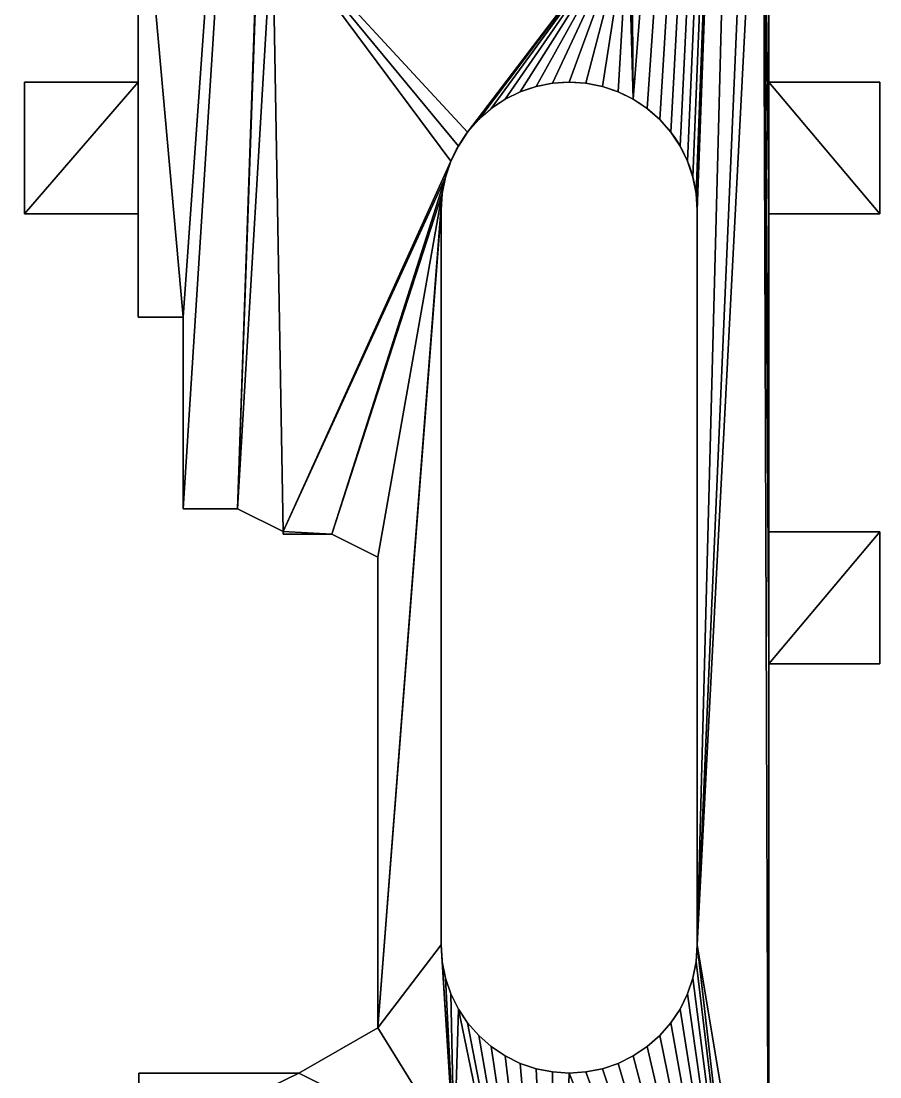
# Model space of a CAD drawing. Extents: x -38 to 88, y -5 to 280.
# Drawn here: x -38.3 to 38.8, y 42.6 to 137.4 of the extents above; entities that cross this region are included whole.
import ezdxf

# ---------------------------------------------------------------- set-up
doc = ezdxf.new("R2010")
doc.units = 0
doc.layers.get('0').update_dxf_attribs({"color": 13, "linetype": 'CONTINUOUS'})

# ---------------------------------------------------------------- blocks, each defined once
blk = doc.blocks.new('GROUP_2')
for p, q in [((10.51, 158.204, 0.004), (10.51, 134.258, 0.004)), ((10.51, 158.204, 7.484), (10.51, 134.258, 7.484)), ((67.15, 158.204, 0.004), (67.15, 134.258, 0.004)), ((67.15, 158.204, 7.484), (67.15, 134.258, 7.484)), ((0.292, 134.258, 0.004), (0.292, 122.449, 0.004)), ((0.292, 134.258, 0.004), (10.51, 134.258, 0.004)), ((0.292, 134.258, 7.484), (10.51, 134.258, 7.484)), ((0.292, 134.258, 7.484), (0.292, 122.449, 7.484)), ((0.292, 134.258, 0.004), (0.292, 134.258, 7.484)), ((10.51, 134.258, 0.004), (10.51, 134.258, 7.484)), ((46.256, 133.866, 0.004), (46.256, 133.866, 7.484)), ((47.731, 134.159, 0.004), (47.731, 134.159, 7.484)), ((49.232, 134.258, 0.004), (49.232, 134.258, 7.484)), ((50.733, 134.159, 0.004), (50.733, 134.159, 7.484)), ((52.208, 133.866, 0.004), (52.208, 133.866, 7.484)), ((67.15, 134.258, 0.004), (77.136, 134.258, 0.004)), ((67.15, 134.258, 7.484), (77.136, 134.258, 7.484)), ((67.15, 134.258, 0.004), (67.15, 134.258, 7.484)), ((77.136, 134.258, 0.004), (77.136, 122.449, 0.004)), ((77.136, 134.258, 7.484), (77.136, 122.449, 7.484)), ((77.136, 134.258, 0.004), (77.136, 134.258, 7.484)), ((43.482, 132.717, 0.004), (43.482, 132.717, 7.484)), ((44.831, 133.382, 0.004), (44.831, 133.382, 7.484)), ((53.633, 133.382, 0.004), (53.633, 133.382, 7.484)), ((54.982, 132.717, 0.004), (54.982, 132.717, 7.484)), ((42.231, 131.881, 0.004), (42.231, 131.881, 7.484)), ((56.233, 131.881, 0.004), (56.233, 131.881, 7.484)), ((41.1, 130.89, 0.004), (41.1, 130.89, 7.484)), ((57.364, 130.89, 0.004), (57.364, 130.89, 7.484)), ((40.108, 129.759, 0.004), (40.108, 129.759, 7.484)), ((58.356, 129.759, 0.004), (58.356, 129.759, 7.484)), ((39.273, 128.508, 0.004), (39.273, 128.508, 7.484)), ((59.191, 128.508, 0.004), (59.191, 128.508, 7.484)), ((38.607, 127.159, 0.004), (38.607, 127.159, 7.484)), ((59.857, 127.159, 0.004), (59.857, 127.159, 7.484)), ((38.124, 125.734, 0.004), (38.124, 125.734, 7.484)), ((60.34, 125.734, 0.004), (60.34, 125.734, 7.484)), ((37.83, 124.259, 0.004), (37.83, 124.259, 7.484)), ((60.634, 124.259, 0.004), (60.634, 124.259, 7.484)), ((0.292, 122.449, 0.004), (10.51, 122.449, 0.004)), ((0.292, 122.449, 7.484), (10.51, 122.449, 7.484)), ((0.292, 122.449, 0.004), (0.292, 122.449, 7.484)), ((10.51, 122.449, 0.004), (10.51, 113.172, 0.004)), ((10.51, 122.449, 7.484), (10.51, 113.172, 7.484)), ((10.51, 122.449, 0.004), (10.51, 122.449, 7.484)), ((37.732, 122.758, 0.004), (37.732, 56.812, 0.004)), ((37.732, 122.758, 7.484), (37.732, 56.812, 7.484)), ((37.732, 122.758, 0.004), (37.732, 122.758, 7.484)), ((60.732, 56.812, 0.004), (60.732, 122.758, 0.004)), ((60.732, 56.812, 7.484), (60.732, 122.758, 7.484)), ((60.732, 122.758, 0.004), (60.732, 122.758, 7.484)), ((77.136, 122.449, 0.004), (67.15, 122.449, 0.004)), ((67.15, 122.449, 0.004), (67.15, 93.907, 0.004)), ((77.136, 122.449, 7.484), (67.15, 122.449, 7.484)), ((67.15, 122.449, 7.484), (67.15, 93.907, 7.484)), ((67.15, 122.449, 0.004), (67.15, 122.449, 7.484)), ((77.136, 122.449, 0.004), (77.136, 122.449, 7.484)), ((14.565, 113.172, 0.004), (10.51, 113.172, 0.004)), ((14.565, 113.172, 7.484), (10.51, 113.172, 7.484)), ((10.51, 113.172, 0.004), (10.51, 113.172, 7.484)), ((14.565, 95.964, 0.004), (14.565, 113.172, 0.004)), ((14.565, 95.964, 7.484), (14.565, 113.172, 7.484)), ((14.565, 113.172, 0.004), (14.565, 113.172, 7.484)), ((19.442, 95.964, 0.004), (14.565, 95.964, 0.004)), ((19.442, 95.964, 7.484), (14.565, 95.964, 7.484)), ((14.565, 95.964, 0.004), (14.565, 95.964, 7.484)), ((23.552, 93.909, 0.004), (19.442, 95.964, 0.004)), ((23.552, 93.909, 7.484), (19.442, 95.964, 7.484)), ((19.442, 95.964, 0.004), (19.442, 95.964, 7.484)), ((23.552, 93.686, 0.004), (23.552, 93.909, 0.004)), ((23.552, 93.686, 7.484), (23.552, 93.909, 7.484)), ((23.552, 93.909, 0.004), (23.552, 93.909, 7.484)), ((67.15, 93.907, 0.004), (77.136, 93.907, 0.004)), ((67.15, 93.907, 7.484), (77.136, 93.907, 7.484)), ((67.15, 93.907, 0.004), (67.15, 93.907, 7.484)), ((77.136, 93.907, 0.004), (77.136, 82.056, 0.004)), ((77.136, 93.907, 7.484), (77.136, 82.056, 7.484)), ((77.136, 93.907, 0.004), (77.136, 93.907, 7.484)), ((27.899, 93.686, 0.004), (23.552, 93.686, 0.004)), ((27.899, 93.686, 7.484), (23.552, 93.686, 7.484)), ((23.552, 93.686, 0.004), (23.552, 93.686, 7.484)), ((32.052, 91.609, 0.004), (27.899, 93.686, 0.004)), ((32.052, 91.609, 7.484), (27.899, 93.686, 7.484)), ((27.899, 93.686, 0.004), (27.899, 93.686, 7.484)), ((32.052, 49.369, 0.004), (32.052, 91.609, 0.004)), ((32.052, 49.369, 7.484), (32.052, 91.609, 7.484)), ((32.052, 91.609, 0.004), (32.052, 91.609, 7.484)), ((77.136, 82.056, 0.004), (67.15, 82.056, 0.004)), ((67.15, 82.056, 0.004), (67.15, 18.132, 0.004)), ((77.136, 82.056, 7.484), (67.15, 82.056, 7.484)), ((67.15, 82.056, 7.484), (67.15, 18.132, 7.484)), ((67.15, 82.056, 0.004), (67.15, 82.056, 7.484)), ((77.136, 82.056, 0.004), (77.136, 82.056, 7.484)), ((37.732, 56.812, 0.004), (37.732, 56.812, 7.484)), ((60.732, 56.812, 0.004), (60.732, 56.812, 7.484)), ((37.83, 55.311, 0.004), (37.83, 55.311, 7.484)), ((60.634, 55.311, 0.004), (60.634, 55.311, 7.484)), ((38.124, 53.835, 0.004), (38.124, 53.835, 7.484)), ((60.34, 53.835, 0.004), (60.34, 53.835, 7.484)), ((38.607, 52.411, 0.004), (38.607, 52.411, 7.484)), ((59.857, 52.411, 0.004), (59.857, 52.411, 7.484)), ((39.273, 51.062, 0.004), (39.273, 51.062, 7.484)), ((59.191, 51.062, 0.004), (59.191, 51.062, 7.484)), ((24.952, 45.312, 0.004), (32.052, 49.369, 0.004)), ((24.952, 45.312, 7.484), (32.052, 49.369, 7.484)), ((32.052, 49.369, 0.004), (32.052, 49.369, 7.484)), ((40.108, 49.811, 0.004), (40.108, 49.811, 7.484)), ((58.356, 49.811, 0.004), (58.356, 49.811, 7.484)), ((41.1, 48.68, 0.004), (41.1, 48.68, 7.484)), ((57.364, 48.68, 0.004), (57.364, 48.68, 7.484)), ((42.231, 47.688, 0.004), (42.231, 47.688, 7.484)), ((56.233, 47.688, 0.004), (56.233, 47.688, 7.484)), ((43.482, 46.853, 0.004), (43.482, 46.853, 7.484)), ((54.982, 46.853, 0.004), (54.982, 46.853, 7.484)), ((44.831, 46.187, 0.004), (44.831, 46.187, 7.484)), ((46.256, 45.704, 0.004), (46.256, 45.704, 7.484)), ((52.208, 45.704, 0.004), (52.208, 45.704, 7.484)), ((53.633, 46.187, 0.004), (53.633, 46.187, 7.484)), ((10.57, 38.291, 0.004), (10.57, 45.312, 0.004)), ((10.57, 45.312, 0.004), (24.952, 45.312, 0.004)), ((10.57, 45.312, 7.484), (24.952, 45.312, 7.484)), ((10.57, 38.291, 7.484), (10.57, 45.312, 7.484)), ((10.57, 45.312, 0.004), (10.57, 45.312, 7.484)), ((24.952, 45.312, 0.004), (24.952, 45.312, 7.484)), ((47.731, 45.41, 0.004), (47.731, 45.41, 7.484)), ((49.232, 45.312, 0.004), (49.232, 45.312, 7.484)), ((50.733, 45.41, 0.004), (50.733, 45.41, 7.484))]:
    blk.add_line(p, q)
for points in [[(37.732, 122.758, 0.004), (37.83, 124.259, 0.004), (38.124, 125.734, 0.004), (38.607, 127.159, 0.004), (39.273, 128.508, 0.004), (40.108, 129.759, 0.004), (41.1, 130.89, 0.004), (42.231, 131.881, 0.004), (43.482, 132.717, 0.004), (44.831, 133.382, 0.004), (46.256, 133.866, 0.004), (47.731, 134.159, 0.004), (49.232, 134.258, 0.004), (50.733, 134.159, 0.004), (52.208, 133.866, 0.004), (53.633, 133.382, 0.004), (54.982, 132.717, 0.004), (56.233, 131.881, 0.004), (57.364, 130.89, 0.004), (58.356, 129.759, 0.004), (59.191, 128.508, 0.004), (59.857, 127.159, 0.004), (60.34, 125.734, 0.004), (60.634, 124.259, 0.004), (60.732, 122.758, 0.004)], [(37.732, 56.812, 0.004), (37.83, 55.311, 0.004), (38.124, 53.835, 0.004), (38.607, 52.411, 0.004), (39.273, 51.062, 0.004), (40.108, 49.811, 0.004), (41.1, 48.68, 0.004), (42.231, 47.688, 0.004), (43.482, 46.853, 0.004), (44.831, 46.187, 0.004), (46.256, 45.704, 0.004), (47.731, 45.41, 0.004), (49.232, 45.312, 0.004), (50.733, 45.41, 0.004), (52.208, 45.704, 0.004), (53.633, 46.187, 0.004), (54.982, 46.853, 0.004), (56.233, 47.688, 0.004), (57.364, 48.68, 0.004), (58.356, 49.811, 0.004), (59.191, 51.062, 0.004), (59.857, 52.411, 0.004), (60.34, 53.835, 0.004), (60.634, 55.311, 0.004), (60.732, 56.812, 0.004)], [(37.732, 56.812, 7.484), (37.83, 55.311, 7.484), (38.124, 53.835, 7.484), (38.607, 52.411, 7.484), (39.273, 51.062, 7.484), (40.108, 49.811, 7.484), (41.1, 48.68, 7.484), (42.231, 47.688, 7.484), (43.482, 46.853, 7.484), (44.831, 46.187, 7.484), (46.256, 45.704, 7.484), (47.731, 45.41, 7.484), (49.232, 45.312, 7.484), (50.733, 45.41, 7.484), (52.208, 45.704, 7.484), (53.633, 46.187, 7.484), (54.982, 46.853, 7.484), (56.233, 47.688, 7.484), (57.364, 48.68, 7.484), (58.356, 49.811, 7.484), (59.191, 51.062, 7.484), (59.857, 52.411, 7.484), (60.34, 53.835, 7.484), (60.634, 55.311, 7.484), (60.732, 56.812, 7.484)]]:
    blk.add_polyline3d(points)
at = {"extrusion": (-1.01627e-08, 6.53132e-08, -1)}
blk.add_arc((-49.232, 122.758, -7.484), 11.5, 0, 180, dxfattribs=at)
mesh = blk.add_polyface()
corners = [(27.899, 93.686, 0.004), (23.552, 93.686, 0.004), (23.552, 93.909, 0.004), (10.57, 18.131, 0.004), (0.546, 6.415, 0.004), (0.546, 18.131, 0.004), (10.57, 6.415, 0.004), (10.51, 134.258, 0.004), (0.292, 122.449, 0.004), (0.292, 134.258, 0.004), (10.51, 122.449, 0.004), (10.51, 158.204, 0.004), (10.51, 113.172, 0.004), (14.565, 113.172, 0.004), (9.996, 170.037, 0.004), (0.292, 158.204, 0.004), (0.292, 170.037, 0.004), (9.988, 206.011, 0.004), (0, 194.091, 0.004), (0, 206.011, 0.004), (9.988, 194.091, 0.004), (9.988, 237.183, 0.004), (0, 225.347, 0.004), (0, 237.183, 0.004), (9.988, 225.347, 0.004), (9.988, 272.935, 0.004), (0, 261.127, 0.004), (0, 272.935, 0.004), (9.988, 261.127, 0.004), (32.34, 282.383, 0.004), (9.988, 282.263, 0.004), (25.26, 263.375, 0.004), (14.565, 95.964, 0.004), (19.442, 95.964, 0.004), (22.601, 185.187, 0.004), (22.594, 148.709, 0.004), (29.444, 273.571, 0.004), (32.34, 277.839, 0.004), (24.952, 45.312, 0.004), (10.57, 38.291, 0.004), (10.57, 45.312, 0.004), (38.884, 38.291, 0.004), (32.052, 49.369, 0.004), (37.732, 56.812, 0.004), (37.83, 55.311, 0.004), (38.124, 53.835, 0.004), (38.607, 52.411, 0.004), (39.273, 51.062, 0.004), (38.884, 31.285, 0.004), (10.57, 31.285, 0.004), (10.57, 0.122, 0.004), (30.068, 8.814, 0.004), (48.028, 8.814, 0.004), (40.108, 49.811, 0.004), (41.1, 48.68, 0.004), (42.231, 47.688, 0.004), (43.482, 46.853, 0.004), (44.831, 46.187, 0.004), (46.256, 45.704, 0.004), (47.731, 45.41, 0.004), (49.232, 45.312, 0.004), (77.136, 93.907, 0.004), (67.15, 82.056, 0.004), (67.15, 93.907, 0.004), (77.136, 82.056, 0.004), (77.136, 18.132, 0.004), (67.265, 6.416, 0.004), (67.15, 18.132, 0.004), (77.136, 6.416, 0.004), (45.566, 0, 0.004), (45.566, 4.544, 0.004), (67.265, 0.122, 0.004), (50.733, 45.41, 0.004), (52.208, 45.704, 0.004), (53.633, 46.187, 0.004), (54.982, 46.853, 0.004), (56.233, 47.688, 0.004), (57.364, 48.68, 0.004), (58.356, 49.811, 0.004), (59.191, 51.062, 0.004), (59.857, 52.411, 0.004), (60.34, 53.835, 0.004), (60.634, 55.311, 0.004), (60.732, 56.812, 0.004), (66.636, 170.037, 0.004), (66.616, 194.116, 0.005), (67.15, 122.449, 0.004), (38.607, 127.159, 0.004), (39.273, 128.508, 0.004), (40.108, 129.759, 0.004), (54.536, 148.709, 0.004), (38.124, 125.734, 0.004), (37.83, 124.259, 0.004), (32.052, 91.609, 0.004), (37.732, 122.758, 0.004), (41.1, 130.89, 0.004), (42.231, 131.881, 0.004), (43.482, 132.717, 0.004), (44.831, 133.382, 0.004), (46.256, 133.866, 0.004), (47.731, 134.159, 0.004), (49.232, 134.258, 0.004), (50.733, 134.159, 0.004), (52.208, 133.866, 0.004), (53.633, 133.382, 0.004), (54.982, 132.717, 0.004), (54.544, 185.199, 0.005), (25.27, 228.189, 0.004), (38.157, 210.551, 0.004), (37.543, 213.646, 0.003), (39.921, 207.911, 0.004), (42.561, 206.147, 0.004), (45.66, 205.543, 0.004), (48.776, 206.159, 0.004), (51.404, 207.92, 0.004), (53.155, 210.56, 0.004), (53.764, 213.658, 0.004), (38.164, 216.757, 0.004), (50.158, 235.429, 0.004), (39.923, 219.389, 0.004), (42.558, 221.141, 0.004), (45.654, 221.766, 0.003), (48.759, 221.148, 0.003), (51.399, 219.384, 0.003), (50.18, 263.483), (47.4, 273.571, 0.004), (76.624, 272.935, 0.004), (66.628, 261.127, 0.004), (66.628, 272.935, 0.004), (76.624, 261.127, 0.004), (66.628, 282.263, 0.004), (44.94, 277.839, 0.004), (44.94, 282.383, 0.004), (53.158, 216.756, 0.003), (56.233, 131.881, 0.004), (57.364, 130.89, 0.004), (58.356, 129.759, 0.004), (59.191, 128.508, 0.004), (59.857, 127.159, 0.004), (60.34, 125.734, 0.004), (60.634, 124.259, 0.004), (60.732, 122.758, 0.004), (66.628, 215.623, 0.004), (66.628, 225.335, 0.004), (76.624, 215.623, 0.004), (76.624, 225.335, 0.004), (67.15, 158.204, 0.004), (77.136, 170.037, 0.004), (77.136, 158.204, 0.004), (67.15, 134.258, 0.004), (77.136, 122.449, 0.004), (77.136, 134.258, 0.004), (66.628, 205.971, 0.005), (76.624, 194.099, 0.005), (76.624, 205.971, 0.005), (32.965, 0, 0.004), (32.965, 4.544, 0.004)]
mesh.append_faces([[corners[k] for k in face] for face in [(3, 4, 5), (7, 8, 9), (14, 15, 16), (17, 18, 19), (21, 22, 23), (25, 26, 27), (29, 25, 30), (36, 29, 37), (38, 39, 40), (48, 3, 49), (62, 61, 64), (66, 65, 68), (52, 69, 70), (127, 126, 129), (130, 131, 132), (144, 143, 145), (146, 147, 148), (150, 149, 151), (153, 152, 154), (155, 51, 156)]], dxfattribs={"vtx0": -1})
mesh.append_faces([[corners[k] for k in face] for face in [(4, 3, 6), (8, 7, 10), (10, 11, 12), (12, 11, 13), (15, 14, 11), (18, 17, 20), (20, 17, 14), (22, 21, 24), (26, 25, 28), (28, 29, 21), (24, 31, 17), (13, 31, 32), (32, 31, 33), (39, 38, 41), (6, 48, 50), (51, 48, 52), (61, 62, 63), (65, 66, 67), (69, 52, 71), (84, 83, 85), (67, 84, 62), (63, 84, 86), (71, 67, 66), (87, 35, 88), (88, 35, 89), (0, 92, 93), (93, 92, 42), (89, 90, 95), (95, 90, 96), (96, 90, 97), (97, 90, 98), (98, 90, 99), (99, 90, 100), (100, 90, 101), (101, 90, 102), (102, 90, 103), (103, 90, 104), (104, 90, 105), (34, 107, 106), (107, 34, 31), (108, 107, 109), (117, 118, 119), (119, 118, 120), (120, 118, 121), (121, 118, 122), (122, 118, 123), (126, 127, 128), (131, 130, 125), (123, 130, 133), (133, 130, 116), (105, 130, 134), (134, 130, 135), (135, 130, 136), (136, 130, 137), (137, 130, 138), (138, 130, 139), (139, 130, 140), (140, 130, 141), (141, 130, 83), (142, 143, 144), (143, 128, 127), (86, 149, 150), (149, 86, 146), (85, 152, 153), (152, 85, 142)]], dxfattribs={"vtx0": -1, "vtx1": -1})
mesh.append_faces([[corners[k] for k in face] for face in [(25, 29, 28), (21, 29, 24), (24, 29, 31), (17, 31, 14), (14, 31, 11), (11, 31, 13), (33, 31, 34), (31, 29, 36), (41, 42, 43), (3, 48, 6), (50, 48, 51), (52, 41, 47), (71, 52, 60), (71, 83, 67), (67, 83, 84), (62, 84, 63), (2, 35, 87), (2, 91, 0), (106, 107, 108), (125, 130, 124), (124, 130, 123), (116, 130, 106), (106, 130, 105), (83, 130, 85), (85, 130, 142), (142, 130, 143), (84, 146, 86)]], dxfattribs={"vtx0": -1, "vtx1": -1, "vtx2": -1})
mesh.append_faces([[corners[k] for k in face] for face in [(10, 7, 11), (33, 34, 35), (41, 38, 42), (41, 43, 44), (41, 44, 45), (41, 45, 46), (41, 46, 47), (52, 48, 41), (52, 47, 53), (52, 53, 54), (52, 54, 55), (52, 55, 56), (52, 56, 57), (52, 57, 58), (52, 58, 59), (52, 59, 60), (71, 60, 72), (71, 72, 73), (71, 73, 74), (71, 74, 75), (71, 75, 76), (71, 76, 77), (71, 77, 78), (71, 78, 79), (71, 79, 80), (71, 80, 81), (71, 81, 82), (71, 82, 83), (35, 2, 33), (89, 35, 90), (2, 87, 91), (0, 91, 92), (42, 92, 94), (42, 94, 43), (105, 90, 106), (106, 108, 110), (106, 110, 111), (106, 111, 112), (106, 112, 113), (106, 113, 114), (106, 114, 115), (106, 115, 116), (107, 117, 109), (117, 107, 118), (123, 118, 124), (36, 124, 31), (124, 36, 125), (143, 130, 128), (146, 84, 147), (51, 155, 50)]], dxfattribs={"vtx0": -1, "vtx2": -1})
mesh.append_faces([[corners[k] for k in face] for face in [(0, 1, 2)]], dxfattribs={"vtx2": -1})
mesh = blk.add_polyface()
corners = [(10.57, 38.291, 7.484), (24.952, 45.312, 7.484), (10.57, 45.312, 7.484), (38.884, 38.291, 7.484), (32.052, 49.369, 7.484), (37.732, 56.812, 7.484), (37.83, 55.311, 7.484), (38.124, 53.835, 7.484), (38.607, 52.411, 7.484), (39.273, 51.062, 7.484), (0.292, 158.204, 7.484), (9.996, 170.037, 7.484), (0.292, 170.037, 7.484), (10.51, 158.204, 7.484), (0.292, 122.449, 7.484), (10.51, 134.258, 7.484), (0.292, 134.258, 7.484), (10.51, 122.449, 7.484), (10.51, 113.172, 7.484), (14.565, 113.172, 7.484), (0.546, 6.416, 7.484), (10.57, 18.131, 7.484), (0.546, 18.131, 7.484), (10.57, 6.416, 7.484), (27.899, 93.686, 7.484), (23.552, 93.909, 7.484), (23.552, 93.686, 7.484), (32.965, 0, 7.484), (30.068, 8.814, 7.484), (10.57, 0.122, 7.484), (32.965, 4.544, 7.484), (9.988, 194.091, 7.484), (0, 206.011, 7.484), (0, 194.091, 7.484), (9.988, 206.011, 7.484), (9.988, 225.347, 7.484), (9.988, 237.183, 7.484), (9.988, 261.127, 7.484), (9.988, 272.935, 7.484), (9.988, 282.263, 7.484), (25.26, 263.375, 7.484), (32.34, 282.383, 7.484), (14.565, 95.964, 7.484), (19.442, 95.964, 7.484), (22.601, 185.187, 7.484), (22.594, 148.709, 7.484), (29.444, 273.571, 7.484), (32.34, 277.839, 7.484), (0, 272.935, 7.484), (0, 261.127, 7.484), (0, 237.183, 7.484), (0, 225.347, 7.484), (50.18, 263.483, 7.48), (47.4, 273.571, 7.484), (25.27, 228.189, 7.484), (38.164, 216.757, 7.484), (50.158, 235.429, 7.484), (37.543, 213.646, 7.483), (39.923, 219.389, 7.484), (42.558, 221.141, 7.484), (45.654, 221.766, 7.483), (48.759, 221.148, 7.483), (51.399, 219.384, 7.483), (54.544, 185.199, 7.485), (38.157, 210.551, 7.484), (39.921, 207.911, 7.484), (42.561, 206.147, 7.484), (45.66, 205.543, 7.484), (48.776, 206.159, 7.484), (51.404, 207.92, 7.484), (53.155, 210.56, 7.484), (53.764, 213.658, 7.484), (38.607, 127.159, 7.484), (39.273, 128.508, 7.484), (40.108, 129.759, 7.484), (54.536, 148.709, 7.484), (38.124, 125.734, 7.484), (37.83, 124.259, 7.484), (32.052, 91.609, 7.484), (37.732, 122.758, 7.484), (41.1, 130.89, 7.484), (42.231, 131.881, 7.484), (43.482, 132.717, 7.484), (44.831, 133.382, 7.484), (46.256, 133.866, 7.484), (47.731, 134.159, 7.484), (49.232, 134.258, 7.484), (50.733, 134.159, 7.484), (52.208, 133.866, 7.484), (53.633, 133.382, 7.484), (54.982, 132.717, 7.484), (67.265, 0.122, 7.484), (45.566, 4.544, 7.484), (45.566, 0, 7.484), (48.028, 8.814, 7.484), (49.232, 45.312, 7.484), (50.733, 45.41, 7.484), (52.208, 45.704, 7.484), (53.633, 46.187, 7.484), (54.982, 46.853, 7.484), (56.233, 47.688, 7.484), (57.364, 48.68, 7.484), (58.356, 49.811, 7.484), (59.191, 51.062, 7.484), (59.857, 52.411, 7.484), (60.34, 53.835, 7.484), (60.634, 55.311, 7.484), (60.732, 56.812, 7.484), (67.15, 18.132, 7.484), (66.636, 170.037, 7.484), (66.616, 194.116, 7.485), (67.15, 82.056, 7.484), (67.15, 93.907, 7.484), (67.15, 122.449, 7.484), (67.265, 6.416, 7.484), (77.136, 18.132, 7.484), (77.136, 6.416, 7.484), (77.136, 93.907, 7.484), (77.136, 82.056, 7.484), (77.136, 122.449, 7.484), (67.15, 134.258, 7.484), (77.136, 134.258, 7.484), (67.15, 158.204, 7.484), (77.136, 170.037, 7.484), (77.136, 158.204, 7.484), (76.624, 194.099, 7.485), (66.628, 205.971, 7.485), (76.624, 205.971, 7.485), (76.624, 215.623, 7.484), (66.628, 225.335, 7.484), (66.628, 215.623, 7.484), (76.624, 225.335, 7.484), (76.624, 261.127, 7.484), (66.628, 272.935, 7.484), (66.628, 261.127, 7.484), (76.624, 272.935, 7.484), (44.94, 282.383, 7.484), (44.94, 277.839, 7.484), (66.628, 282.263, 7.484), (53.158, 216.756, 7.483), (56.233, 131.881, 7.484), (57.364, 130.89, 7.484), (58.356, 129.759, 7.484), (59.191, 128.508, 7.484), (59.857, 127.159, 7.484), (60.34, 125.734, 7.484), (60.634, 124.259, 7.484), (60.732, 122.758, 7.484), (38.884, 31.286, 7.484), (10.57, 31.286, 7.484), (40.108, 49.811, 7.484), (41.1, 48.68, 7.484), (42.231, 47.688, 7.484), (43.482, 46.853, 7.484), (44.831, 46.187, 7.484), (46.256, 45.704, 7.484), (47.731, 45.41, 7.484)]
mesh.append_faces([[corners[k] for k in face] for face in [(0, 1, 2), (10, 11, 12), (14, 15, 16), (20, 21, 22), (24, 25, 26), (28, 27, 30), (31, 32, 33), (41, 46, 47), (37, 48, 49), (35, 50, 51), (91, 92, 93), (115, 114, 116), (117, 111, 118), (120, 119, 121), (123, 122, 124), (126, 125, 127), (129, 128, 131), (133, 132, 135), (53, 136, 137), (21, 148, 149)]], dxfattribs={"vtx0": -1})
mesh.append_faces([[corners[k] for k in face] for face in [(1, 3, 4), (5, 3, 6), (6, 3, 7), (7, 3, 8), (8, 3, 9), (15, 18, 13), (27, 28, 29), (32, 31, 34), (34, 11, 35), (36, 11, 37), (38, 11, 39), (39, 40, 41), (44, 43, 45), (48, 37, 38), (50, 35, 36), (52, 46, 40), (46, 52, 53), (54, 55, 56), (55, 54, 57), (56, 62, 52), (64, 63, 65), (65, 63, 66), (66, 63, 67), (67, 63, 68), (68, 63, 69), (69, 63, 70), (70, 63, 71), (25, 45, 43), (45, 74, 75), (72, 25, 76), (76, 24, 77), (77, 4, 79), (79, 4, 5), (75, 90, 63), (92, 91, 94), (95, 91, 96), (96, 91, 97), (97, 91, 98), (98, 91, 99), (99, 91, 100), (100, 91, 101), (101, 91, 102), (102, 91, 103), (103, 91, 104), (104, 91, 105), (105, 91, 106), (106, 91, 107), (119, 120, 113), (109, 122, 123), (122, 113, 120), (125, 126, 110), (128, 129, 130), (132, 133, 134), (136, 53, 138), (130, 110, 126), (138, 134, 133), (148, 94, 3), (9, 94, 150), (150, 94, 151), (151, 94, 152), (152, 94, 153), (153, 94, 154), (154, 94, 155), (155, 94, 156), (156, 94, 95)]], dxfattribs={"vtx0": -1, "vtx1": -1})
mesh.append_faces([[corners[k] for k in face] for face in [(4, 3, 5), (35, 11, 36), (37, 11, 38), (39, 11, 40), (40, 11, 13), (40, 13, 19), (40, 43, 44), (41, 40, 46), (54, 63, 64), (45, 25, 72), (76, 25, 24), (94, 91, 95), (107, 91, 108), (107, 108, 109), (109, 111, 112), (122, 109, 113), (138, 53, 52), (138, 52, 62), (138, 71, 63), (138, 63, 90), (138, 107, 110), (138, 110, 130), (138, 130, 129), (148, 21, 23), (148, 29, 28), (3, 94, 9)]], dxfattribs={"vtx0": -1, "vtx1": -1, "vtx2": -1})
mesh.append_faces([[corners[k] for k in face] for face in [(1, 0, 3), (11, 10, 13), (15, 14, 17), (15, 17, 18), (13, 18, 19), (21, 20, 23), (34, 31, 11), (40, 19, 42), (40, 42, 43), (56, 55, 58), (56, 58, 59), (56, 59, 60), (56, 60, 61), (56, 61, 62), (44, 54, 40), (54, 44, 63), (54, 64, 57), (45, 72, 73), (45, 73, 74), (77, 24, 78), (77, 78, 4), (75, 74, 80), (75, 80, 81), (75, 81, 82), (75, 82, 83), (75, 83, 84), (75, 84, 85), (75, 85, 86), (75, 86, 87), (75, 87, 88), (75, 88, 89), (75, 89, 90), (107, 109, 110), (109, 108, 111), (109, 112, 113), (108, 91, 114), (114, 115, 108), (111, 117, 112), (138, 62, 139), (138, 139, 71), (138, 90, 140), (138, 140, 141), (138, 141, 142), (138, 142, 143), (138, 143, 144), (138, 144, 145), (138, 145, 146), (138, 146, 147), (138, 147, 107), (138, 129, 134), (148, 23, 29), (148, 28, 94)]], dxfattribs={"vtx0": -1, "vtx2": -1})
mesh = blk.add_polyface()
corners = [(10.51, 134.258, 7.484), (10.51, 158.204, 0.004), (10.51, 134.258, 0.004), (10.51, 158.204, 7.484)]
mesh.append_faces([[corners[k] for k in face] for face in [(0, 1, 2), (1, 0, 3)]], dxfattribs={"vtx0": -1})
mesh = blk.add_polyface()
corners = [(67.15, 158.204, 0.004), (67.15, 134.258, 7.484), (67.15, 134.258, 0.004), (67.15, 158.204, 7.484)]
mesh.append_faces([[corners[k] for k in face] for face in [(0, 1, 2), (1, 0, 3)]], dxfattribs={"vtx0": -1})
mesh = blk.add_polyface()
corners = [(0.292, 134.258, 0.004), (10.51, 134.258, 7.484), (10.51, 134.258, 0.004), (0.292, 134.258, 7.484)]
mesh.append_faces([[corners[k] for k in face] for face in [(0, 1, 2), (1, 0, 3)]], dxfattribs={"vtx0": -1})
mesh = blk.add_polyface()
corners = [(0.292, 122.449, 7.484), (0.292, 134.258, 0.004), (0.292, 122.449, 0.004), (0.292, 134.258, 7.484)]
mesh.append_faces([[corners[k] for k in face] for face in [(0, 1, 2), (1, 0, 3)]], dxfattribs={"vtx0": -1})
mesh = blk.add_polyface()
corners = [(46.256, 133.866, 0.004), (44.831, 133.382, 7.484), (44.831, 133.382, 0.004), (46.256, 133.866, 7.484)]
mesh.append_faces([[corners[k] for k in face] for face in [(0, 1, 2), (1, 0, 3)]], dxfattribs={"vtx0": -1})
mesh = blk.add_polyface()
corners = [(47.731, 134.159, 0.004), (46.256, 133.866, 7.484), (46.256, 133.866, 0.004), (47.731, 134.159, 7.484)]
mesh.append_faces([[corners[k] for k in face] for face in [(0, 1, 2), (1, 0, 3)]], dxfattribs={"vtx0": -1})
mesh = blk.add_polyface()
corners = [(49.232, 134.258, 7.484), (47.731, 134.159, 0.004), (49.232, 134.258, 0.004), (47.731, 134.159, 7.484)]
mesh.append_faces([[corners[k] for k in face] for face in [(0, 1, 2), (1, 0, 3)]], dxfattribs={"vtx0": -1})
mesh = blk.add_polyface()
corners = [(50.733, 134.159, 7.484), (49.232, 134.258, 0.004), (50.733, 134.159, 0.004), (49.232, 134.258, 7.484)]
mesh.append_faces([[corners[k] for k in face] for face in [(0, 1, 2), (1, 0, 3)]], dxfattribs={"vtx0": -1})
mesh = blk.add_polyface()
corners = [(52.208, 133.866, 7.484), (50.733, 134.159, 0.004), (52.208, 133.866, 0.004), (50.733, 134.159, 7.484)]
mesh.append_faces([[corners[k] for k in face] for face in [(0, 1, 2), (1, 0, 3)]], dxfattribs={"vtx0": -1})
mesh = blk.add_polyface()
corners = [(53.633, 133.382, 7.484), (52.208, 133.866, 0.004), (53.633, 133.382, 0.004), (52.208, 133.866, 7.484)]
mesh.append_faces([[corners[k] for k in face] for face in [(0, 1, 2), (1, 0, 3)]], dxfattribs={"vtx0": -1})
mesh = blk.add_polyface()
corners = [(67.15, 134.258, 7.484), (77.136, 134.258, 0.004), (67.15, 134.258, 0.004), (77.136, 134.258, 7.484)]
mesh.append_faces([[corners[k] for k in face] for face in [(0, 1, 2), (1, 0, 3)]], dxfattribs={"vtx0": -1})
mesh = blk.add_polyface()
corners = [(77.136, 134.258, 0.004), (77.136, 122.449, 7.484), (77.136, 122.449, 0.004), (77.136, 134.258, 7.484)]
mesh.append_faces([[corners[k] for k in face] for face in [(0, 1, 2), (1, 0, 3)]], dxfattribs={"vtx0": -1})
mesh = blk.add_polyface()
corners = [(43.482, 132.717, 0.004), (42.231, 131.881, 7.484), (42.231, 131.881, 0.004), (43.482, 132.717, 7.484)]
mesh.append_faces([[corners[k] for k in face] for face in [(0, 1, 2), (1, 0, 3)]], dxfattribs={"vtx0": -1})
mesh = blk.add_polyface()
corners = [(44.831, 133.382, 0.004), (43.482, 132.717, 7.484), (43.482, 132.717, 0.004), (44.831, 133.382, 7.484)]
mesh.append_faces([[corners[k] for k in face] for face in [(0, 1, 2), (1, 0, 3)]], dxfattribs={"vtx0": -1})
mesh = blk.add_polyface()
corners = [(54.982, 132.717, 7.484), (53.633, 133.382, 0.004), (54.982, 132.717, 0.004), (53.633, 133.382, 7.484)]
mesh.append_faces([[corners[k] for k in face] for face in [(0, 1, 2), (1, 0, 3)]], dxfattribs={"vtx0": -1})
mesh = blk.add_polyface()
corners = [(56.233, 131.881, 7.484), (54.982, 132.717, 0.004), (56.233, 131.881, 0.004), (54.982, 132.717, 7.484)]
mesh.append_faces([[corners[k] for k in face] for face in [(0, 1, 2), (1, 0, 3)]], dxfattribs={"vtx0": -1})
mesh = blk.add_polyface()
corners = [(42.231, 131.881, 0.004), (41.1, 130.89, 7.484), (41.1, 130.89, 0.004), (42.231, 131.881, 7.484)]
mesh.append_faces([[corners[k] for k in face] for face in [(0, 1, 2), (1, 0, 3)]], dxfattribs={"vtx0": -1})
mesh = blk.add_polyface()
corners = [(57.364, 130.89, 7.484), (56.233, 131.881, 0.004), (57.364, 130.89, 0.004), (56.233, 131.881, 7.484)]
mesh.append_faces([[corners[k] for k in face] for face in [(0, 1, 2), (1, 0, 3)]], dxfattribs={"vtx0": -1})
mesh = blk.add_polyface()
corners = [(41.1, 130.89, 0.004), (40.108, 129.759, 7.484), (40.108, 129.759, 0.004), (41.1, 130.89, 7.484)]
mesh.append_faces([[corners[k] for k in face] for face in [(0, 1, 2), (1, 0, 3)]], dxfattribs={"vtx0": -1})
mesh = blk.add_polyface()
corners = [(58.356, 129.759, 7.484), (57.364, 130.89, 0.004), (58.356, 129.759, 0.004), (57.364, 130.89, 7.484)]
mesh.append_faces([[corners[k] for k in face] for face in [(0, 1, 2), (1, 0, 3)]], dxfattribs={"vtx0": -1})
mesh = blk.add_polyface()
corners = [(40.108, 129.759, 0.004), (39.273, 128.508, 7.484), (39.273, 128.508, 0.004), (40.108, 129.759, 7.484)]
mesh.append_faces([[corners[k] for k in face] for face in [(0, 1, 2), (1, 0, 3)]], dxfattribs={"vtx0": -1})
mesh = blk.add_polyface()
corners = [(59.191, 128.508, 7.484), (58.356, 129.759, 0.004), (59.191, 128.508, 0.004), (58.356, 129.759, 7.484)]
mesh.append_faces([[corners[k] for k in face] for face in [(0, 1, 2), (1, 0, 3)]], dxfattribs={"vtx0": -1})
mesh = blk.add_polyface()
corners = [(39.273, 128.508, 0.004), (38.607, 127.159, 7.484), (38.607, 127.159, 0.004), (39.273, 128.508, 7.484)]
mesh.append_faces([[corners[k] for k in face] for face in [(0, 1, 2), (1, 0, 3)]], dxfattribs={"vtx0": -1})
mesh = blk.add_polyface()
corners = [(59.857, 127.159, 7.484), (59.191, 128.508, 0.004), (59.857, 127.159, 0.004), (59.191, 128.508, 7.484)]
mesh.append_faces([[corners[k] for k in face] for face in [(0, 1, 2), (1, 0, 3)]], dxfattribs={"vtx0": -1})
mesh = blk.add_polyface()
corners = [(38.607, 127.159, 0.004), (38.124, 125.734, 7.484), (38.124, 125.734, 0.004), (38.607, 127.159, 7.484)]
mesh.append_faces([[corners[k] for k in face] for face in [(0, 1, 2), (1, 0, 3)]], dxfattribs={"vtx0": -1})
mesh = blk.add_polyface()
corners = [(60.34, 125.734, 7.484), (59.857, 127.159, 0.004), (60.34, 125.734, 0.004), (59.857, 127.159, 7.484)]
mesh.append_faces([[corners[k] for k in face] for face in [(0, 1, 2), (1, 0, 3)]], dxfattribs={"vtx0": -1})
mesh = blk.add_polyface()
corners = [(38.124, 125.734, 0.004), (37.83, 124.259, 7.484), (37.83, 124.259, 0.004), (38.124, 125.734, 7.484)]
mesh.append_faces([[corners[k] for k in face] for face in [(0, 1, 2), (1, 0, 3)]], dxfattribs={"vtx0": -1})
mesh = blk.add_polyface()
corners = [(60.634, 124.259, 7.484), (60.34, 125.734, 0.004), (60.634, 124.259, 0.004), (60.34, 125.734, 7.484)]
mesh.append_faces([[corners[k] for k in face] for face in [(0, 1, 2), (1, 0, 3)]], dxfattribs={"vtx0": -1})
mesh = blk.add_polyface()
corners = [(37.83, 124.259, 0.004), (37.732, 122.758, 7.484), (37.732, 122.758, 0.004), (37.83, 124.259, 7.484)]
mesh.append_faces([[corners[k] for k in face] for face in [(0, 1, 2), (1, 0, 3)]], dxfattribs={"vtx0": -1})
mesh = blk.add_polyface()
corners = [(60.732, 122.758, 7.484), (60.634, 124.259, 0.004), (60.732, 122.758, 0.004), (60.634, 124.259, 7.484)]
mesh.append_faces([[corners[k] for k in face] for face in [(0, 1, 2), (1, 0, 3)]], dxfattribs={"vtx0": -1})
mesh = blk.add_polyface()
corners = [(10.51, 122.449, 0.004), (0.292, 122.449, 7.484), (0.292, 122.449, 0.004), (10.51, 122.449, 7.484)]
mesh.append_faces([[corners[k] for k in face] for face in [(0, 1, 2), (1, 0, 3)]], dxfattribs={"vtx0": -1})
mesh = blk.add_polyface()
corners = [(10.51, 113.172, 7.484), (10.51, 122.449, 0.004), (10.51, 113.172, 0.004), (10.51, 122.449, 7.484)]
mesh.append_faces([[corners[k] for k in face] for face in [(0, 1, 2), (1, 0, 3)]], dxfattribs={"vtx0": -1})
mesh = blk.add_polyface()
corners = [(37.732, 122.758, 0.004), (37.732, 56.812, 7.484), (37.732, 56.812, 0.004), (37.732, 122.758, 7.484)]
mesh.append_faces([[corners[k] for k in face] for face in [(0, 1, 2), (1, 0, 3)]], dxfattribs={"vtx0": -1})
mesh = blk.add_polyface()
corners = [(60.732, 56.812, 7.484), (60.732, 122.758, 0.004), (60.732, 56.812, 0.004), (60.732, 122.758, 7.484)]
mesh.append_faces([[corners[k] for k in face] for face in [(0, 1, 2), (1, 0, 3)]], dxfattribs={"vtx0": -1})
mesh = blk.add_polyface()
corners = [(67.15, 122.449, 0.004), (67.15, 93.907, 7.484), (67.15, 93.907, 0.004), (67.15, 122.449, 7.484)]
mesh.append_faces([[corners[k] for k in face] for face in [(0, 1, 2), (1, 0, 3)]], dxfattribs={"vtx0": -1})
mesh = blk.add_polyface()
corners = [(77.136, 122.449, 7.484), (67.15, 122.449, 0.004), (77.136, 122.449, 0.004), (67.15, 122.449, 7.484)]
mesh.append_faces([[corners[k] for k in face] for face in [(0, 1, 2), (1, 0, 3)]], dxfattribs={"vtx0": -1})
mesh = blk.add_polyface()
corners = [(14.565, 113.172, 7.484), (10.51, 113.172, 0.004), (14.565, 113.172, 0.004), (10.51, 113.172, 7.484)]
mesh.append_faces([[corners[k] for k in face] for face in [(0, 1, 2), (1, 0, 3)]], dxfattribs={"vtx0": -1})
mesh = blk.add_polyface()
corners = [(14.565, 95.964, 7.484), (14.565, 113.172, 0.004), (14.565, 95.964, 0.004), (14.565, 113.172, 7.484)]
mesh.append_faces([[corners[k] for k in face] for face in [(0, 1, 2), (1, 0, 3)]], dxfattribs={"vtx0": -1})
mesh = blk.add_polyface()
corners = [(19.442, 95.964, 7.484), (14.565, 95.964, 0.004), (19.442, 95.964, 0.004), (14.565, 95.964, 7.484)]
mesh.append_faces([[corners[k] for k in face] for face in [(0, 1, 2), (1, 0, 3)]], dxfattribs={"vtx0": -1})
mesh = blk.add_polyface()
corners = [(23.552, 93.909, 7.484), (19.442, 95.964, 0.004), (23.552, 93.909, 0.004), (19.442, 95.964, 7.484)]
mesh.append_faces([[corners[k] for k in face] for face in [(0, 1, 2), (1, 0, 3)]], dxfattribs={"vtx0": -1})
mesh = blk.add_polyface()
corners = [(23.552, 93.686, 7.484), (23.552, 93.909, 0.004), (23.552, 93.686, 0.004), (23.552, 93.909, 7.484)]
mesh.append_faces([[corners[k] for k in face] for face in [(0, 1, 2), (1, 0, 3)]], dxfattribs={"vtx0": -1})
mesh = blk.add_polyface()
corners = [(67.15, 93.907, 7.484), (77.136, 93.907, 0.004), (67.15, 93.907, 0.004), (77.136, 93.907, 7.484)]
mesh.append_faces([[corners[k] for k in face] for face in [(0, 1, 2), (1, 0, 3)]], dxfattribs={"vtx0": -1})
mesh = blk.add_polyface()
corners = [(77.136, 93.907, 0.004), (77.136, 82.056, 7.484), (77.136, 82.056, 0.004), (77.136, 93.907, 7.484)]
mesh.append_faces([[corners[k] for k in face] for face in [(0, 1, 2), (1, 0, 3)]], dxfattribs={"vtx0": -1})
mesh = blk.add_polyface()
corners = [(27.899, 93.686, 7.484), (23.552, 93.686, 0.004), (27.899, 93.686, 0.004), (23.552, 93.686, 7.484)]
mesh.append_faces([[corners[k] for k in face] for face in [(0, 1, 2), (1, 0, 3)]], dxfattribs={"vtx0": -1})
mesh = blk.add_polyface()
corners = [(32.052, 91.609, 7.484), (27.899, 93.686, 0.004), (32.052, 91.609, 0.004), (27.899, 93.686, 7.484)]
mesh.append_faces([[corners[k] for k in face] for face in [(0, 1, 2), (1, 0, 3)]], dxfattribs={"vtx0": -1})
mesh = blk.add_polyface()
corners = [(32.052, 49.369, 7.484), (32.052, 91.609, 0.004), (32.052, 49.369, 0.004), (32.052, 91.609, 7.484)]
mesh.append_faces([[corners[k] for k in face] for face in [(0, 1, 2), (1, 0, 3)]], dxfattribs={"vtx0": -1})
mesh = blk.add_polyface()
corners = [(67.15, 82.056, 0.004), (67.15, 18.132, 7.484), (67.15, 18.132, 0.004), (67.15, 82.056, 7.484)]
mesh.append_faces([[corners[k] for k in face] for face in [(0, 1, 2), (1, 0, 3)]], dxfattribs={"vtx0": -1})
mesh = blk.add_polyface()
corners = [(77.136, 82.056, 7.484), (67.15, 82.056, 0.004), (77.136, 82.056, 0.004), (67.15, 82.056, 7.484)]
mesh.append_faces([[corners[k] for k in face] for face in [(0, 1, 2), (1, 0, 3)]], dxfattribs={"vtx0": -1})
mesh = blk.add_polyface()
corners = [(37.732, 56.812, 0.004), (37.83, 55.311, 7.484), (37.83, 55.311, 0.004), (37.732, 56.812, 7.484)]
mesh.append_faces([[corners[k] for k in face] for face in [(0, 1, 2), (1, 0, 3)]], dxfattribs={"vtx0": -1})
mesh = blk.add_polyface()
corners = [(60.634, 55.311, 7.484), (60.732, 56.812, 0.004), (60.634, 55.311, 0.004), (60.732, 56.812, 7.484)]
mesh.append_faces([[corners[k] for k in face] for face in [(0, 1, 2), (1, 0, 3)]], dxfattribs={"vtx0": -1})
mesh = blk.add_polyface()
corners = [(37.83, 55.311, 0.004), (38.124, 53.835, 7.484), (38.124, 53.835, 0.004), (37.83, 55.311, 7.484)]
mesh.append_faces([[corners[k] for k in face] for face in [(0, 1, 2), (1, 0, 3)]], dxfattribs={"vtx0": -1})
mesh = blk.add_polyface()
corners = [(60.34, 53.835, 7.484), (60.634, 55.311, 0.004), (60.34, 53.835, 0.004), (60.634, 55.311, 7.484)]
mesh.append_faces([[corners[k] for k in face] for face in [(0, 1, 2), (1, 0, 3)]], dxfattribs={"vtx0": -1})
mesh = blk.add_polyface()
corners = [(38.124, 53.835, 0.004), (38.607, 52.411, 7.484), (38.607, 52.411, 0.004), (38.124, 53.835, 7.484)]
mesh.append_faces([[corners[k] for k in face] for face in [(0, 1, 2), (1, 0, 3)]], dxfattribs={"vtx0": -1})
mesh = blk.add_polyface()
corners = [(59.857, 52.411, 7.484), (60.34, 53.835, 0.004), (59.857, 52.411, 0.004), (60.34, 53.835, 7.484)]
mesh.append_faces([[corners[k] for k in face] for face in [(0, 1, 2), (1, 0, 3)]], dxfattribs={"vtx0": -1})
mesh = blk.add_polyface()
corners = [(38.607, 52.411, 0.004), (39.273, 51.062, 7.484), (39.273, 51.062, 0.004), (38.607, 52.411, 7.484)]
mesh.append_faces([[corners[k] for k in face] for face in [(0, 1, 2), (1, 0, 3)]], dxfattribs={"vtx0": -1})
mesh = blk.add_polyface()
corners = [(59.191, 51.062, 7.484), (59.857, 52.411, 0.004), (59.191, 51.062, 0.004), (59.857, 52.411, 7.484)]
mesh.append_faces([[corners[k] for k in face] for face in [(0, 1, 2), (1, 0, 3)]], dxfattribs={"vtx0": -1})
mesh = blk.add_polyface()
corners = [(39.273, 51.062, 0.004), (40.108, 49.811, 7.484), (40.108, 49.811, 0.004), (39.273, 51.062, 7.484)]
mesh.append_faces([[corners[k] for k in face] for face in [(0, 1, 2), (1, 0, 3)]], dxfattribs={"vtx0": -1})
mesh = blk.add_polyface()
corners = [(58.356, 49.811, 7.484), (59.191, 51.062, 0.004), (58.356, 49.811, 0.004), (59.191, 51.062, 7.484)]
mesh.append_faces([[corners[k] for k in face] for face in [(0, 1, 2), (1, 0, 3)]], dxfattribs={"vtx0": -1})
mesh = blk.add_polyface()
corners = [(24.952, 45.312, 7.484), (32.052, 49.369, 0.004), (24.952, 45.312, 0.004), (32.052, 49.369, 7.484)]
mesh.append_faces([[corners[k] for k in face] for face in [(0, 1, 2), (1, 0, 3)]], dxfattribs={"vtx0": -1})
mesh = blk.add_polyface()
corners = [(40.108, 49.811, 0.004), (41.1, 48.68, 7.484), (41.1, 48.68, 0.004), (40.108, 49.811, 7.484)]
mesh.append_faces([[corners[k] for k in face] for face in [(0, 1, 2), (1, 0, 3)]], dxfattribs={"vtx0": -1})
mesh = blk.add_polyface()
corners = [(57.364, 48.68, 7.484), (58.356, 49.811, 0.004), (57.364, 48.68, 0.004), (58.356, 49.811, 7.484)]
mesh.append_faces([[corners[k] for k in face] for face in [(0, 1, 2), (1, 0, 3)]], dxfattribs={"vtx0": -1})
mesh = blk.add_polyface()
corners = [(41.1, 48.68, 0.004), (42.231, 47.688, 7.484), (42.231, 47.688, 0.004), (41.1, 48.68, 7.484)]
mesh.append_faces([[corners[k] for k in face] for face in [(0, 1, 2), (1, 0, 3)]], dxfattribs={"vtx0": -1})
mesh = blk.add_polyface()
corners = [(56.233, 47.688, 7.484), (57.364, 48.68, 0.004), (56.233, 47.688, 0.004), (57.364, 48.68, 7.484)]
mesh.append_faces([[corners[k] for k in face] for face in [(0, 1, 2), (1, 0, 3)]], dxfattribs={"vtx0": -1})
mesh = blk.add_polyface()
corners = [(42.231, 47.688, 0.004), (43.482, 46.853, 7.484), (43.482, 46.853, 0.004), (42.231, 47.688, 7.484)]
mesh.append_faces([[corners[k] for k in face] for face in [(0, 1, 2), (1, 0, 3)]], dxfattribs={"vtx0": -1})
mesh = blk.add_polyface()
corners = [(54.982, 46.853, 7.484), (56.233, 47.688, 0.004), (54.982, 46.853, 0.004), (56.233, 47.688, 7.484)]
mesh.append_faces([[corners[k] for k in face] for face in [(0, 1, 2), (1, 0, 3)]], dxfattribs={"vtx0": -1})
mesh = blk.add_polyface()
corners = [(43.482, 46.853, 0.004), (44.831, 46.187, 7.484), (44.831, 46.187, 0.004), (43.482, 46.853, 7.484)]
mesh.append_faces([[corners[k] for k in face] for face in [(0, 1, 2), (1, 0, 3)]], dxfattribs={"vtx0": -1})
mesh = blk.add_polyface()
corners = [(53.633, 46.187, 7.484), (54.982, 46.853, 0.004), (53.633, 46.187, 0.004), (54.982, 46.853, 7.484)]
mesh.append_faces([[corners[k] for k in face] for face in [(0, 1, 2), (1, 0, 3)]], dxfattribs={"vtx0": -1})
mesh = blk.add_polyface()
corners = [(44.831, 46.187, 0.004), (46.256, 45.704, 7.484), (46.256, 45.704, 0.004), (44.831, 46.187, 7.484)]
mesh.append_faces([[corners[k] for k in face] for face in [(0, 1, 2), (1, 0, 3)]], dxfattribs={"vtx0": -1})
mesh = blk.add_polyface()
corners = [(46.256, 45.704, 0.004), (47.731, 45.41, 7.484), (47.731, 45.41, 0.004), (46.256, 45.704, 7.484)]
mesh.append_faces([[corners[k] for k in face] for face in [(0, 1, 2), (1, 0, 3)]], dxfattribs={"vtx0": -1})
mesh = blk.add_polyface()
corners = [(50.733, 45.41, 7.484), (52.208, 45.704, 0.004), (50.733, 45.41, 0.004), (52.208, 45.704, 7.484)]
mesh.append_faces([[corners[k] for k in face] for face in [(0, 1, 2), (1, 0, 3)]], dxfattribs={"vtx0": -1})
mesh = blk.add_polyface()
corners = [(52.208, 45.704, 7.484), (53.633, 46.187, 0.004), (52.208, 45.704, 0.004), (53.633, 46.187, 7.484)]
mesh.append_faces([[corners[k] for k in face] for face in [(0, 1, 2), (1, 0, 3)]], dxfattribs={"vtx0": -1})
mesh = blk.add_polyface()
corners = [(10.57, 45.312, 7.484), (24.952, 45.312, 0.004), (10.57, 45.312, 0.004), (24.952, 45.312, 7.484)]
mesh.append_faces([[corners[k] for k in face] for face in [(0, 1, 2), (1, 0, 3)]], dxfattribs={"vtx0": -1})
mesh = blk.add_polyface()
corners = [(10.57, 38.291, 7.484), (10.57, 45.312, 0.004), (10.57, 38.291, 0.004), (10.57, 45.312, 7.484)]
mesh.append_faces([[corners[k] for k in face] for face in [(0, 1, 2), (1, 0, 3)]], dxfattribs={"vtx0": -1})
mesh = blk.add_polyface()
corners = [(47.731, 45.41, 0.004), (49.232, 45.312, 7.484), (49.232, 45.312, 0.004), (47.731, 45.41, 7.484)]
mesh.append_faces([[corners[k] for k in face] for face in [(0, 1, 2), (1, 0, 3)]], dxfattribs={"vtx0": -1})
mesh = blk.add_polyface()
corners = [(49.232, 45.312, 7.484), (50.733, 45.41, 0.004), (49.232, 45.312, 0.004), (50.733, 45.41, 7.484)]
mesh.append_faces([[corners[k] for k in face] for face in [(0, 1, 2), (1, 0, 3)]], dxfattribs={"vtx0": -1})

msp = doc.modelspace()

# ---------------------------------------------------------------- block references
msp.add_blockref('GROUP_2', (-38.313, -2.345))

doc.saveas('drawing.dxf')
